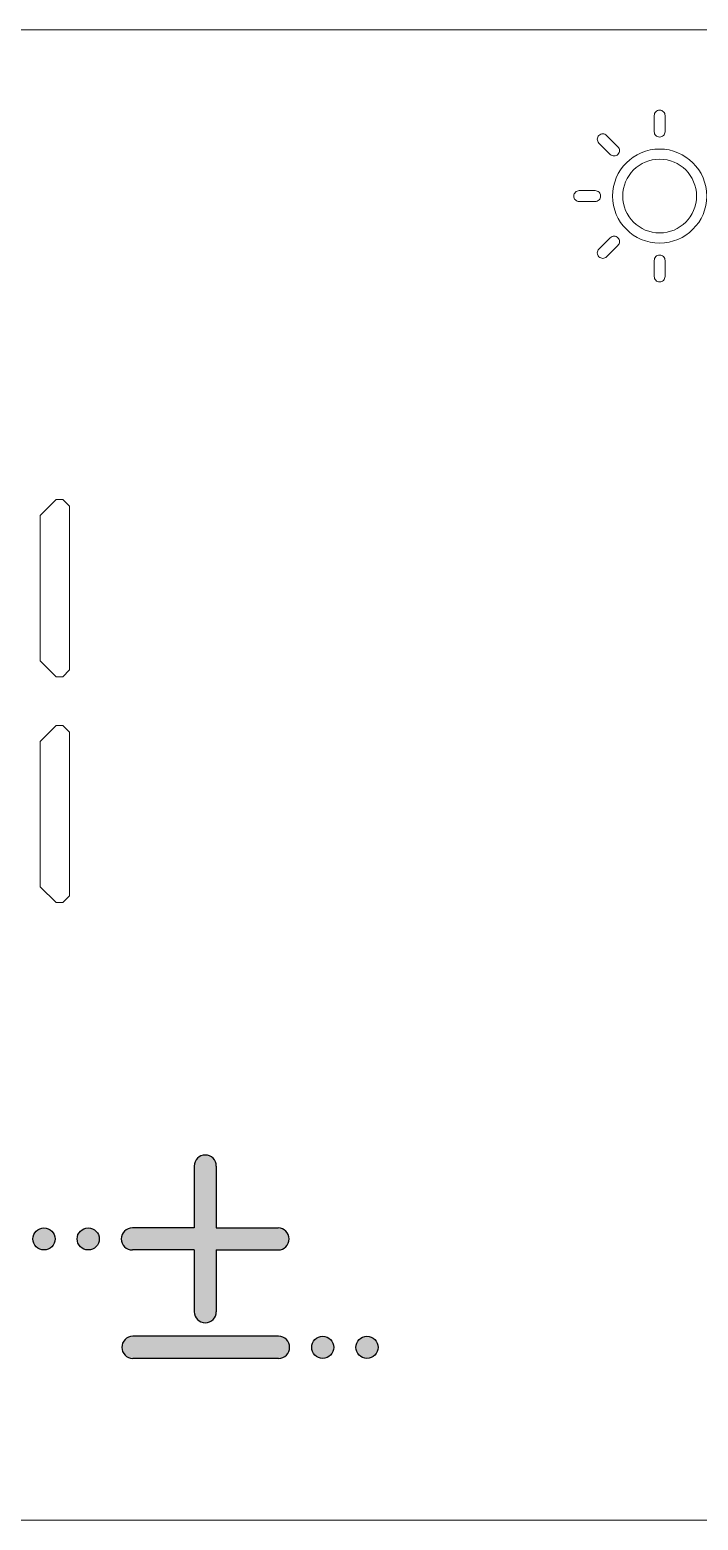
# Model space of a CAD drawing. Header units: inches. Extents: x -244 to 524, y 600 to 1121.
# Drawn here: x -60.25 to -38.48, y 924.48 to 973.07 of the extents above; entities that cross this region are included whole.
import ezdxf

# ---------------------------------------------------------------- set-up
doc = ezdxf.new("R2010")
doc.units = ezdxf.units.IN
doc.layers.add('1', color=7, linetype='Continuous', true_color=0xffffff)

# ---------------------------------------------------------------- blocks, each defined once
blk = doc.blocks.new('减')
h = blk.add_hatch(color=253)
h.paths.add_polyline_path([(0.649, -0.25, 1), (0.649, 0.25), (-2.649, 0.25, 1), (-2.649, -0.25)])
h.paths.add_polyline_path([(1.899, 0, 1), (1.399, 0, 1)])
h.paths.add_polyline_path([(2.899, 0, 1), (2.399, 0, 1)])
at = {"color": 253}
for p, q in [((0.649, 0.25), (-2.649, 0.25)), ((0.649, -0.25), (-2.649, -0.25))]:
    blk.add_line(p, q, dxfattribs=at)
for centre in [(1.649, 0), (2.649, 0)]:
    blk.add_circle(centre, 0.25, dxfattribs=at)
for centre, start, end in [((-2.649, 0), 90, 270), ((0.649, 0), 270, 90)]:
    blk.add_arc(centre, 0.25, start, end, dxfattribs=at)
blk = doc.blocks.new('加')
h = blk.add_hatch(color=253)
h.paths.add_polyline_path([(1.25, 0.25), (1.25, 1.649, 1), (0.75, 1.649), (0.75, 0.25), (-0.649, 0.25, 1), (-0.649, -0.25), (0.75, -0.25), (0.75, -1.649, 1), (1.25, -1.649), (1.25, -0.25), (2.649, -0.25, 1), (2.649, 0.25)])
h.paths.add_polyline_path([(-1.899, 0, 1), (-1.399, 0, 1)])
h.paths.add_polyline_path([(-2.899, 0, 1), (-2.399, 0, 1)])
at = {"color": 253}
for p, q in [((0.75, 1.649), (0.75, 0.25)), ((1.25, 1.649), (1.25, 0.25)), ((0.75, 0.25), (-0.649, 0.25)), ((1.25, 0.25), (2.649, 0.25)), ((0.75, -0.25), (-0.649, -0.25)), ((0.75, -0.25), (0.75, -1.649)), ((1.25, -0.25), (2.649, -0.25)), ((1.25, -0.25), (1.25, -1.649))]:
    blk.add_line(p, q, dxfattribs=at)
for centre in [(-2.649, 0), (-1.649, 0)]:
    blk.add_circle(centre, 0.25, dxfattribs=at)
for centre, start, end in [((1, 1.649), 0, 180), ((-0.649, 0), 90, 270), ((2.649, 0), 270, 90), ((1, -1.649), 180, 0)]:
    blk.add_arc(centre, 0.25, start, end, dxfattribs=at)

msp = doc.modelspace()

# ---------------------------------------------------------------- linework, layer by layer
at = {"lineweight": 5}
for points in [[(-39.731, 970.45, 0.414214), (-39.907, 970.273), (-39.907, 969.75, 0.414214), (-39.731, 969.574, 0.414214), (-39.554, 969.75), (-39.554, 970.273, 0.414214)], [(-41.71, 969.63, 0.414214), (-41.71, 969.38), (-41.34, 969.01, 0.414214), (-41.09, 969.01, 0.414214), (-41.09, 969.26), (-41.46, 969.63, 0.414214)], [(-42.53, 967.651, 0.414214), (-42.353, 967.474), (-41.83, 967.474, 0.414214), (-41.654, 967.651, 0.414214), (-41.83, 967.827), (-42.353, 967.827, 0.414214)], [(-41.71, 965.671, -0.414214), (-41.71, 965.921), (-41.34, 966.291, -0.414214), (-41.09, 966.291, -0.414214), (-41.09, 966.041), (-41.46, 965.671, -0.414214)], [(-39.731, 964.852, -0.414214), (-39.907, 965.028), (-39.907, 965.551, -0.414214), (-39.731, 965.728, -0.414214), (-39.554, 965.551), (-39.554, 965.028, -0.414214)]]:
    msp.add_lwpolyline(points, format="xyb", close=True, dxfattribs=at)
for radius in [1.534, 1.202]:
    msp.add_circle((-39.731, 967.651), radius, dxfattribs=at)
at = {"layer": '1', "color": 7, "linetype": 'Continuous', "lineweight": 18}
for p, q in [((-5.561, 973.071), (-92.242, 973.071)), ((-59.914, 957.239), (-59.393, 957.761)), ((-59.179, 957.761), (-59.393, 957.761)), ((-59.179, 957.761), (-58.958, 957.539)), ((-59.914, 957.239), (-59.914, 952.501)), ((-58.958, 952.201), (-58.958, 957.539)), ((-59.393, 951.98), (-59.914, 952.501)), ((-59.393, 951.98), (-59.179, 951.98)), ((-58.958, 952.201), (-59.179, 951.98)), ((-59.914, 949.873), (-59.393, 950.395)), ((-59.179, 950.395), (-59.393, 950.395)), ((-59.179, 950.395), (-58.958, 950.173)), ((-58.958, 944.835), (-58.958, 950.173)), ((-59.914, 949.873), (-59.914, 945.135)), ((-59.393, 944.614), (-59.914, 945.135)), ((-59.393, 944.614), (-59.179, 944.614)), ((-58.958, 944.835), (-59.179, 944.614)), ((-85.951, 924.481), (-5.561, 924.481))]:
    msp.add_line(p, q, dxfattribs=at)

# ---------------------------------------------------------------- block references
at = {"color": 253, "xscale": 1.44, "yscale": 1.44, "zscale": 1.44}
for name, p in [('加', (-55.978, 933.652)), ('减', (-53.083, 930.116))]:
    msp.add_blockref(name, p, dxfattribs=at)

doc.saveas('drawing.dxf')
